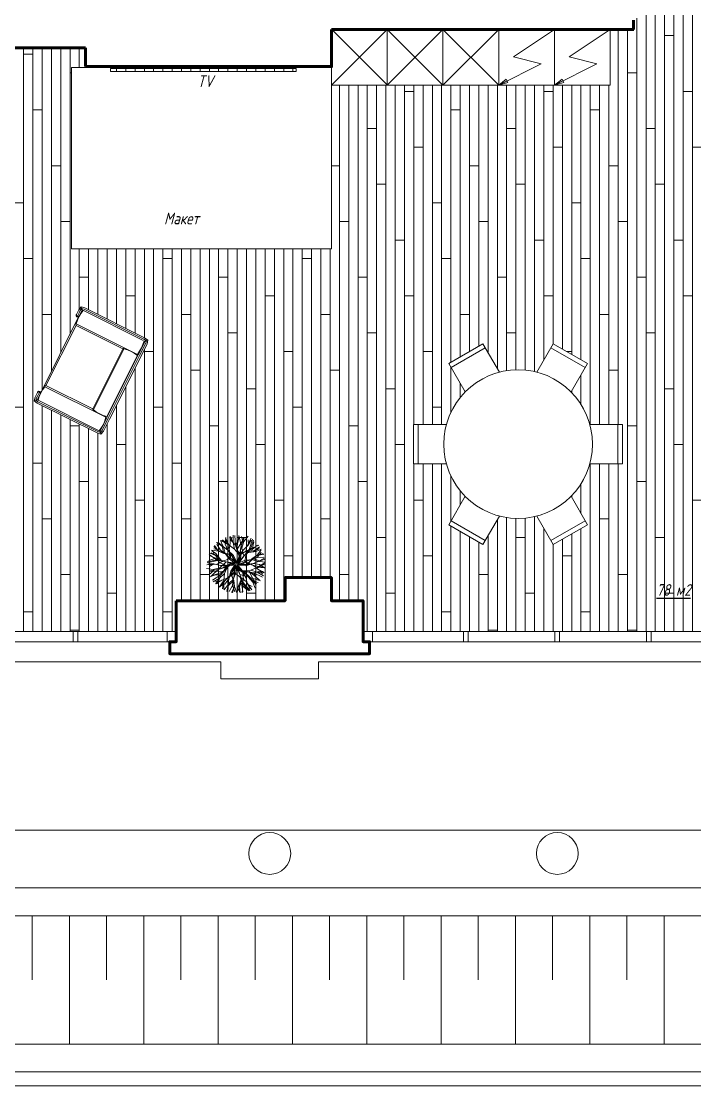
# Model space of a CAD drawing. Header units: millimetres. Extents: x 653176 to 972033, y 753746 to 925850.
# Drawn here: x 730736 to 737984, y 757299 to 768755 of the extents above; entities that cross this region are included whole.
import ezdxf

# ---------------------------------------------------------------- set-up
doc = ezdxf.new("R2010")
doc.units = ezdxf.units.MM
doc.header["$LTSCALE"] = 10
doc.layers.get('0').update_dxf_attribs({"color": 65, "lineweight": 25})
for name, color, linetype, lineweight in [('!_Цоколь', 2, 'Continuous', 30), ('!обводка помещений', 10, 'Continuous', 20), ('wall', 95, 'Continuous', 60), ('Y-DOOR', 3, 'Continuous', 0), ('ГЕНПЛАН', 5, 'Continuous', 20), ('ГЕНПЛАН-озеленение', 74, 'Continuous', 20), ('Текст', 132, 'Continuous', 25)]:
    doc.layers.add(name, color=color, linetype=linetype, lineweight=lineweight)
doc.styles.add('ГОСТ тип А', font='gost_a.shx', dxfattribs={"oblique": 15, "height": 125})

# ---------------------------------------------------------------- blocks, each defined once
blk = doc.blocks.new('дерев')
at = {"layer": 'ГЕНПЛАН-озеленение', "lineweight": 0}
for p, q in [((681427, 200663), (681382, 201799)), ((681714, 201880), (681900, 201045)), ((681851, 201956), (682028, 201326)), ((682169, 201541), (682006, 201821)), ((682028, 201326), (682152, 201896)), ((682306, 201313), (682132, 201947)), ((682169, 201541), (682223, 201835)), ((682434, 201214), (682574, 201916)), ((682522, 200867), (682588, 201852)), ((682732, 201375), (682537, 201913)), ((682555, 201360), (682860, 201814)), ((682942, 201064), (683042, 201790)), ((680686, 200450), (680262, 201063)), ((680596, 200307), (680282, 200896)), ((680845, 200361), (680322, 201144)), ((681009, 200613), (680429, 201271)), ((680797, 200784), (680472, 201097)), ((681101, 201176), (680627, 201521)), ((680797, 200784), (680697, 201213)), ((681435, 200855), (680946, 201500)), ((681022, 201528), (681289, 201192)), ((681427, 200663), (681101, 201176)), ((681190, 201178), (681182, 201644)), ((681895, 200638), (681289, 201192)), ((681705, 201105), (681391, 201693)), ((681574, 201367), (681411, 201690)), ((681782, 200022), (681435, 200855)), ((681435, 200855), (681781, 200184)), ((681900, 201045), (681574, 201367)), ((681705, 201105), (681895, 200638)), ((681781, 200184), (681900, 201045)), ((681800, 200872), (682169, 201541)), ((681900, 201045), (681871, 200333)), ((682028, 201326), (682069, 200744)), ((682069, 200744), (682434, 201214)), ((682522, 200867), (682306, 201313)), ((682434, 201214), (682984, 201772)), ((682592, 200026), (682522, 200867)), ((682522, 200867), (682669, 200085)), ((682667, 200805), (682732, 201375)), ((682667, 200805), (683068, 201339)), ((682942, 201064), (682970, 200598)), ((682970, 200598), (683279, 200994)), ((683482, 200989), (683025, 200654)), ((683044, 201290), (683445, 201732)), ((683065, 200608), (683044, 201290)), ((683065, 200608), (683478, 200954)), ((683068, 201339), (683312, 201709)), ((683279, 200994), (683451, 201572)), ((683279, 200994), (683822, 201243)), ((683478, 200954), (683670, 201500)), ((683478, 200954), (684004, 201183)), ((683743, 201441), (683482, 200989)), ((683717, 200611), (684121, 200963)), ((683755, 200804), (684051, 201171)), ((683768, 200166), (684346, 200871)), ((683812, 200637), (684225, 200982)), ((683919, 200787), (683960, 201115)), ((680299, 200031), (679833, 200103)), ((680308, 199716), (679846, 200057)), ((680415, 200164), (679910, 200349)), ((680232, 200182), (679927, 200053)), ((680845, 200361), (679945, 200509)), ((680485, 200095), (679979, 200268)), ((680596, 200307), (680059, 200533)), ((681150, 200139), (680299, 200031)), ((680975, 200202), (680415, 200164)), ((680834, 200330), (680485, 200095)), ((681072, 200353), (680596, 200307)), ((680686, 200450), (681265, 199954)), ((681339, 200486), (680797, 200784)), ((681456, 199916), (680845, 200361)), ((681265, 199954), (681009, 200613)), ((681681, 200131), (681072, 200353)), ((681265, 199954), (681494, 199438)), ((681681, 200131), (681339, 200486)), ((681339, 200486), (681706, 200191)), ((681456, 199916), (681427, 200663)), ((682106, 199411), (681456, 199916)), ((681456, 199916), (681913, 199647)), ((681824, 199720), (681681, 200131)), ((681706, 200191), (681895, 200638)), ((681895, 200638), (681766, 200166)), ((681766, 200166), (681892, 199797)), ((682122, 199467), (681782, 200022)), ((681893, 200330), (681801, 199764)), ((681871, 200333), (681853, 200035)), ((681853, 200035), (682219, 199500)), ((682069, 200744), (681893, 200330)), ((682182, 199569), (682314, 200216)), ((682219, 199500), (682592, 200026)), ((682223, 199523), (682475, 200371)), ((682314, 200216), (682667, 200805)), ((682391, 200149), (682314, 199549)), ((682728, 200008), (682361, 199526)), ((682644, 200066), (682383, 199804)), ((682496, 200315), (682391, 200149)), ((682475, 200371), (682403, 199905)), ((682403, 199905), (682644, 200066)), ((682475, 200371), (683065, 200608)), ((682667, 200805), (682479, 200357)), ((682479, 200357), (682761, 200485)), ((683025, 200654), (682496, 200315)), ((683206, 200006), (682644, 200066)), ((682669, 200085), (682970, 200598)), ((682970, 200598), (682728, 200008)), ((683077, 199860), (683768, 200166)), ((683151, 199557), (683647, 199974)), ((683924, 200259), (683206, 200006)), ((683206, 200006), (683905, 199898)), ((683423, 200013), (683755, 200804)), ((683565, 200133), (683812, 200637)), ((683629, 199676), (684158, 199996)), ((683647, 199974), (683845, 200408)), ((683746, 200191), (683717, 200611)), ((683768, 200166), (684707, 200227)), ((683845, 200408), (684310, 200760)), ((683845, 200408), (684512, 200386)), ((683905, 199898), (684764, 200071)), ((683924, 200259), (684667, 200320)), ((684158, 199996), (684592, 200121)), ((684158, 199996), (684580, 199868)), ((680233, 199172), (679650, 199298)), ((680179, 199168), (679736, 199195)), ((680308, 199716), (679739, 199610)), ((679753, 199702), (680275, 199702)), ((680372, 199523), (679786, 199384)), ((680480, 199197), (679802, 198920)), ((680372, 199523), (679885, 199869)), ((680842, 199088), (680179, 199168)), ((680814, 199531), (680233, 199172)), ((680275, 199702), (680793, 199474)), ((680814, 199531), (680308, 199716)), ((680842, 199088), (680316, 198859)), ((680870, 199454), (680372, 199523)), ((680480, 199197), (680870, 199454)), ((680793, 199474), (681352, 199185)), ((681314, 199139), (680814, 199531)), ((680842, 199088), (681324, 199149)), ((681529, 199077), (680842, 199088)), ((680860, 198931), (681465, 199450)), ((681554, 199412), (680860, 198931)), ((680870, 199454), (681502, 199539)), ((681465, 199450), (680870, 199454)), ((681324, 199149), (681073, 199329)), ((682174, 199344), (681314, 199139)), ((681314, 199139), (681754, 199310)), ((681352, 199185), (681549, 199177)), ((681494, 199438), (681851, 199343)), ((681754, 199310), (681494, 199438)), ((681502, 199539), (682102, 199462)), ((682155, 199286), (681529, 199077)), ((681549, 199177), (682106, 199411)), ((682196, 199352), (681554, 199412)), ((681801, 199764), (682223, 199523)), ((681913, 199647), (681801, 199764)), ((682102, 199462), (681824, 199720)), ((681851, 199343), (682122, 199467)), ((681892, 199797), (682182, 199569)), ((681915, 198768), (682196, 199352)), ((682273, 199285), (681963, 198713)), ((682103, 198921), (682155, 199286)), ((682177, 198859), (682174, 199344)), ((682221, 199014), (682177, 198859)), ((682287, 199270), (682203, 198901)), ((682330, 199300), (682218, 198483)), ((682218, 198483), (682221, 199014)), ((682517, 199112), (682273, 199285)), ((682521, 198712), (682287, 199270)), ((682314, 199549), (683077, 199860)), ((682811, 198933), (682330, 199300)), ((682982, 199456), (682335, 199407)), ((682335, 199407), (682605, 198821)), ((682773, 199637), (682353, 199392)), ((682353, 199392), (682961, 198750)), ((682383, 199804), (682355, 199507)), ((682355, 199507), (683006, 199524)), ((682361, 199526), (682723, 199638)), ((682756, 199542), (682414, 199404)), ((682414, 199404), (682908, 198966)), ((682613, 198756), (682517, 199112)), ((682961, 198750), (682594, 199045)), ((682594, 199045), (682613, 198756)), ((683077, 199860), (682616, 199597)), ((682616, 199597), (682773, 199637)), ((682723, 199638), (683151, 199557)), ((683138, 199466), (682756, 199542)), ((683217, 199274), (682773, 199637)), ((683231, 199291), (682982, 199456)), ((683006, 199524), (683901, 199408)), ((683077, 199860), (683738, 199511)), ((683483, 199118), (683138, 199466)), ((683901, 199408), (683146, 199444)), ((683146, 199444), (683833, 198910)), ((683151, 199557), (683629, 199676)), ((683629, 199676), (683190, 199505)), ((683190, 199505), (683483, 199118)), ((683487, 198915), (683217, 199274)), ((683833, 198910), (683231, 199291)), ((683483, 199118), (684265, 199366)), ((683982, 199050), (683483, 199118)), ((683733, 199084), (684128, 198429)), ((683738, 199511), (684346, 199536)), ((683738, 199511), (684745, 198982)), ((683833, 198910), (684275, 199031)), ((683901, 199408), (684704, 199509)), ((683982, 199050), (684649, 199027)), ((684690, 199429), (684265, 199366)), ((684275, 199031), (684636, 199011)), ((684303, 199459), (684710, 199233)), ((684346, 199536), (684881, 199775)), ((680605, 198682), (679846, 198879)), ((680418, 198714), (679871, 198751)), ((680605, 198682), (679926, 198452)), ((680316, 198859), (679947, 198421)), ((680860, 198931), (679975, 198496)), ((680582, 198522), (680121, 198054)), ((680710, 198275), (680155, 198097)), ((680453, 198289), (680172, 198188)), ((680253, 197806), (680710, 198275)), ((680453, 198289), (680293, 198008)), ((680388, 197726), (681017, 198303)), ((681218, 198304), (680453, 198289)), ((680860, 198931), (680582, 198522)), ((681194, 198601), (680605, 198682)), ((681585, 198085), (680624, 197478)), ((680710, 198275), (681194, 198601)), ((681064, 198105), (680711, 197538)), ((681017, 198303), (680901, 197861)), ((681017, 198303), (681649, 198635)), ((681823, 198632), (681017, 198303)), ((681064, 198105), (681372, 198503)), ((681194, 198601), (681641, 198655)), ((681372, 198503), (681196, 197701)), ((681585, 198085), (681303, 197546)), ((681372, 198503), (681846, 198627)), ((681854, 198563), (681372, 198503)), ((681963, 198713), (681415, 197996)), ((681415, 197996), (681823, 198632)), ((682218, 198483), (681585, 198085)), ((681641, 198655), (682177, 198859)), ((681649, 198635), (681915, 198768)), ((681918, 198571), (681782, 198097)), ((681782, 198097), (681854, 198563)), ((681782, 198097), (681795, 197479)), ((682280, 198299), (681837, 197748)), ((681846, 198627), (682103, 198921)), ((682203, 198901), (681918, 198571)), ((681918, 198571), (682031, 197933)), ((682218, 198483), (682138, 197732)), ((682140, 197550), (682280, 198299)), ((682178, 198108), (682696, 197424)), ((682280, 198299), (682613, 198756)), ((682910, 198207), (682521, 198712)), ((682605, 198821), (683368, 198460)), ((683368, 198460), (682617, 198724)), ((682617, 198724), (682910, 198207)), ((682903, 198759), (682811, 198933)), ((682961, 198750), (682872, 198120)), ((682872, 198120), (682964, 197589)), ((682872, 198120), (683473, 197797)), ((682932, 198131), (682903, 198759)), ((682908, 198966), (683241, 198366)), ((683328, 197998), (682910, 198207)), ((682910, 198207), (683100, 197741)), ((682948, 198753), (682917, 198445)), ((682993, 197568), (682932, 198131)), ((683241, 198366), (682948, 198753)), ((683241, 198366), (683703, 198025)), ((683241, 198366), (683503, 197752)), ((683368, 198460), (683862, 198424)), ((683368, 198460), (684187, 197911)), ((684012, 198659), (683487, 198915)), ((683487, 198915), (683712, 198363)), ((683712, 198363), (683921, 197608)), ((683712, 198363), (684250, 197891)), ((683778, 198185), (684019, 197694)), ((684649, 198654), (683833, 198910)), ((683862, 198424), (684498, 198258)), ((684646, 198497), (684012, 198659)), ((684012, 198659), (684444, 198266)), ((684128, 198429), (684452, 198431)), ((684128, 198429), (684355, 198236)), ((680901, 197861), (680703, 197558)), ((681258, 197623), (680858, 197383)), ((681038, 197302), (681196, 197701)), ((681415, 197996), (681101, 197250)), ((681303, 197546), (681242, 196964)), ((681795, 197479), (681474, 197178)), ((681837, 197748), (681558, 196917)), ((681795, 197479), (681687, 197041)), ((682138, 197732), (681721, 196888)), ((682140, 197550), (681821, 196876)), ((682309, 197544), (681956, 196977)), ((682031, 197933), (682309, 197544)), ((682138, 197732), (682459, 196879)), ((682170, 197738), (682548, 197554)), ((682210, 197924), (682523, 197459)), ((682309, 197544), (682381, 196966)), ((682523, 197459), (682616, 196928)), ((682548, 197554), (682651, 197028)), ((682600, 197291), (682863, 197092)), ((682696, 197424), (682867, 196985)), ((682964, 197589), (682900, 197019)), ((682964, 197589), (683341, 197150)), ((683254, 197116), (682993, 197568)), ((683100, 197741), (683044, 197147)), ((683100, 197741), (683513, 197304)), ((683328, 197998), (683907, 197549)), ((683473, 197797), (683655, 197228)), ((683503, 197752), (683702, 197355)), ((683703, 198025), (684267, 197925))]:
    blk.add_line(p, q, dxfattribs=at)
blk = doc.blocks.new('*U907')
at = {"color": 0, "linetype": 'ByBlock', "lineweight": -2}
for p, q in [((2.6, 0), (2.6, 0.345)), ((3, 0), (3, 0.345)), ((3.4, 0), (3.4, 0.345)), ((3.8, 0), (3.8, 0.345)), ((4.2, 0), (4.2, 0.345)), ((4.6, 0), (4.6, 0.345)), ((5, 0), (5, 0.345)), ((5.4, 0), (5.4, 0.345)), ((5.8, 0), (5.8, 0.345))]:
    blk.add_line(p, q, dxfattribs=at)
for points in [[(2.8, 0), (2.8, 0.69)], [(3.2, 0), (3.2, 0.69)], [(3.6, 0), (3.6, 0.69)], [(4, 0), (4, 0.69)], [(4.4, 0), (4.4, 0.69)], [(4.8, 0), (4.8, 0.69)], [(5.2, 0), (5.2, 0.69)], [(5.6, 0), (5.6, 0.69)], [(6, 0), (6, 0.69)]]:
    blk.add_lwpolyline(points, dxfattribs=at)
blk = doc.blocks.new('1 и 2 корпус')
at = {"layer": '!_Цоколь', "color": 250, "lineweight": 20, "ltscale": 100}
for points in [[(17661, -650), (17661, -3089), (-1569, -3089, -0.414214), (-3089, -1569), (-3089, 8050)], [(17041, -836), (17041, -2469), (-1569, -2469, -0.414214), (-2469, -1569), (-2469, 8050)]]:
    blk.add_lwpolyline(points, format="xyb", dxfattribs=at)
for centre in [(6186, -2719, -74), (9281, -2719)]:
    blk.add_circle(centre, 225, dxfattribs=at)
at = {"color": 250, "lineweight": 20}
for p, q in [((-1570, -3390), (16914, -3390)), ((-1570, -4770), (16332, -4770))]:
    blk.add_line(p, q, dxfattribs=at)
at = {"layer": 'ГЕНПЛАН', "color": 250, "lineweight": 20}
for p, q in [((-1608, -5069), (16198, -5069)), ((-1608, -5219), (16763, -5219))]:
    blk.add_line(p, q, dxfattribs=at)
at = {"color": 250, "lineweight": 20, "xscale": -1999.999999999995, "yscale": 1999.999999999995, "zscale": 1999.999999999998, "rotation": 179.9999999999992}
blk.add_blockref('*U907', (-1570, -3390), dxfattribs=at)

msp = doc.modelspace()

# ---------------------------------------------------------------- hatches: boundary and pattern name
at = {"layer": 'Y-DOOR', "lineweight": 5}
h = msp.add_hatch(dxfattribs=at)
h.set_pattern_fill('WOODS_BOARD', color=256, scale=100, angle=90, pattern_type=2)
h.set_pattern_definition([(90, (-40, 2e-15), (-100, 6e-15), []), (180, (-40, 2e-15), (-400, -400), [100, -1400]), (180, (-240, 600), (-400, -400), [100, -1400])])
h.paths.add_polyline_path([(732098.5, 765323.1), (732089.7, 765281.9), (732024.4, 765151.3), (731686.2, 764474.3), (731621, 764343.7), (731593.4, 764311.8), (731550.9, 764324.3), (730907.8, 764645.5), (730876.1, 764671.2), (730876.1, 764671.2), (730886.1, 764710.7), (730911.5, 764761.7), (730911.7, 764764.3), (730923, 764774.2), (730922.1, 764772.4), (730934.5, 764771.6), (730934.3, 764771.2), (730937.9, 764767.1), (730945.9, 764758), (731352.8, 765572.6), (731339.1, 765573.6), (731334.8, 765573.9), (731326.3, 765583.8), (731327.2, 765596.1), (731329.2, 765597.9), (731354.6, 765648.8), (731380.3, 765680.5), (731419.9, 765670.6), (732063, 765349.5), (732098.5, 765323.1)], flags=16)
h.paths.add_polyline_path([(730939.8, 764745.8), (730940.1, 764741.6), (730941.3, 764744.5), (730941.7, 764749.5)], flags=0)
h.paths.add_polyline_path([(730930.4, 764763.3), (730912.6, 764727.7), (730900.6, 764703.5), (730891.5, 764676.3), (730915.1, 764660), (731558.2, 764338.8), (731589.4, 764327.5), (731589.4, 764327.5), (731585.4, 764343.2), (731575, 764348.5), (731574.6, 764348), (730917, 764676.4), (730907.8, 764681.7), (730917.2, 764677), (730917, 764676.4), (731574.6, 764348), (731598.9, 764381.2), (731619.1, 764416.5), (731635.1, 764453.8), (731647.1, 764493.1), (730989.5, 764821.5), (730965.2, 764788.3), (730943.8, 764750.9)], flags=0)
h.paths.add_polyline_path([(731357.6, 765578.5), (731357.1, 765578.6), (731355.6, 765575.1)], flags=0)
h.paths.add_polyline_path([(731335.3, 765573.9), (731335.3, 765573.9), (731335.3, 765573.9)], flags=0)
h.paths.add_polyline_path([(731330.5, 765589.9), (731329.9, 765599.3), (731326.9, 765593.3)], flags=0)
h.paths.add_polyline_path([(731390.9, 765648.9), (731357.1, 765581.1), (731347.7, 765573), (731351, 765579.7), (731358.9, 765584.8), (731390.8, 765648.7), (731390.8, 765648.9)], flags=0)
h.paths.add_polyline_path([(731662.2, 764498.7), (731617.4, 764512.3), (731580.1, 764528.3), (731544.9, 764548.5), (731511.7, 764572.8), (731840.2, 765230.4), (731879.5, 765218.5), (731916.8, 765202.4), (731952.1, 765182.3), (731989.8, 765154.7)], flags=0)
h.paths.add_polyline_path([(731828.1, 765230.4), (731504.4, 764582.4), (731001.5, 764833.5), (731325.2, 765481.5)], flags=0)
h.paths.add_polyline_path([(734958.4, 764416.4), (735312.2, 764416.4, -0.1280666), (735513.8, 764765.5), (735336.9, 765071.9), (735705, 765284.4), (735881.8, 764978, -0.1280666), (736285, 764978), (736461.9, 765284.4), (736830, 765071.9), (736653.1, 764765.5, -0.1280666), (736854.7, 764416.4), (737208.4, 764416.4), (737208.4, 763991.4), (736854.7, 763991.4, -0.1280666), (736653.1, 763642.2), (736830, 763335.8), (736461.9, 763123.3), (736285, 763429.7, -0.1280666), (735881.8, 763429.7), (735705, 763123.3), (735336.9, 763335.8), (735513.8, 763642.2, -0.1280666), (735312.2, 763991.4), (734958.4, 763991.4)], flags=16)
h.paths.add_polyline_path([(730918.7, 764765.4), (730910.8, 764760.3), (730913.8, 764766.3)], flags=0)
h.paths.add_polyline_path([(730617.2, 765189.4), (729121.5, 765189.4), (729121.5, 766046.2), (730617.2, 766046.2)], flags=16)
h.paths.add_polyline_path([(731697.1, 768215.8), (731697.1, 768248.2), (733692.8, 768248.2), (733692.8, 768215.8)], flags=16)
h.paths.add_polyline_path([(730378.2, 764536), (730387, 764496.1), (730387.7, 763777.3), (730380, 763733.7), (730380, 763733.7), (730339.2, 763723.2), (730193.2, 763723.1), (729436.4, 763722.6), (729290.4, 763722.4), (729249.5, 763732.9), (729241.8, 763776.4), (729241.1, 764495.3), (729249.9, 764535.1), (729249.9, 764535.1), (729289.7, 764543.9), (729346.7, 764544), (729349.1, 764545), (729363, 764539.3), (729361, 764539.3), (729365.8, 764527.8), (729365.4, 764527.8), (729363.3, 764522.8), (729358.7, 764511.6), (730269.4, 764512.3), (730264.1, 764525), (730262.5, 764529), (730267.5, 764541), (730278.9, 764545.7), (730281.4, 764544.7), (730338.3, 764544.7)], flags=16)
h.paths.add_polyline_path([(729345.1, 764511.5), (729341.5, 764509.4), (729344.7, 764509.6), (729349.2, 764511.5)], flags=0)
h.paths.add_polyline_path([(729356.6, 764527.8), (729316.8, 764527.7), (729289.7, 764527.7), (729261.4, 764523.7), (729257.3, 764495.3), (729258, 763776.4), (729261.8, 763743.5), (729261.8, 763743.5), (729274.1, 763754), (729274.1, 763765.7), (729273.5, 763765.8), (729272.9, 764500.9), (729273.5, 764511.5), (729273.5, 764501), (729272.9, 764500.9), (729273.5, 763765.8), (729314.1, 763759), (729354.6, 763756.7), (729395.2, 763759), (729435.7, 763766), (729435, 764501), (729394.5, 764507.9), (729351.5, 764510.3)], flags=0)
h.paths.add_polyline_path([(730276.8, 764510.6), (730276.6, 764511.1), (730272.8, 764510.8)], flags=0)
h.paths.add_polyline_path([(730262.7, 764528.5), (730262.7, 764528.5), (730262.7, 764528.5)], flags=0)
h.paths.add_polyline_path([(730274.9, 764539.9), (730283, 764544.7), (730276.3, 764544.7)], flags=0)
h.paths.add_polyline_path([(730354.6, 764512.3), (730278.9, 764512.2), (730267.4, 764517), (730274.9, 764517), (730283, 764512.3), (730354.5, 764512.3), (730354.6, 764512.4)], flags=0)
h.paths.add_polyline_path([(730175.6, 764496.2), (730176.1, 763934.1), (729451.8, 763933.5), (729451.2, 764495.6)], flags=0)
h.paths.add_polyline_path([(729447.5, 763755), (729439.6, 763801.1), (729437.3, 763841.6), (729439.5, 763882.2), (729446.4, 763922.7), (730181.5, 763923.3), (730188.4, 763882.7), (730190.7, 763842.2), (730188.5, 763801.7), (730180.7, 763755.5)], flags=0)
h.paths.add_polyline_path([(729345.1, 764544), (729351.8, 764544), (729353.2, 764539.2)], flags=0)
h.paths.add_polyline_path([(728540.9, 765444.1, -0.3377328), (728495.9, 765385.1), (728495.9, 765380.8, -0.3377328), (728540.9, 765321.7), (728540.9, 764975), (728540.9, 764362.9, -0.4142136), (728479.7, 764301.7), (728479.7, 764118.1, -0.4142136), (728418.4, 764056.9), (727592.4, 764056.9, -0.4142136), (727531.2, 764118.1), (727531.2, 764195.2, -0.015524), (727531.5, 764206.6), (727439.2, 764206.6, -0.4142136), (727316.8, 764329), (727316.8, 764975), (727316.8, 765321.7, -0.4142136), (727378, 765382.9, -0.4142136), (727316.8, 765444.1), (727316.8, 765750.2), (727316.8, 766341.8, -0.4142136), (727378, 766403, -0.4142136), (727316.8, 766464.2), (727316.8, 767212.2, -0.4142136), (727439.2, 767334.6), (727531.5, 767334.6, -0.015524), (727531.2, 767346), (727531.2, 767423.1, -0.4142136), (727592.4, 767484.3), (728495.9, 767484.3, -0.4142136), (728557.1, 767423.1), (728557.1, 767306.6, -0.0506799), (728557.1, 767294.2), (728557.1, 766772.4), (728557.1, 766466.4, -0.4142136), (728495.9, 766405.1), (728495.9, 766400.8, -0.3377328), (728540.9, 766341.8), (728540.9, 765750.2)], flags=16)
h.paths.add_polyline_path([(732233.1, 766539.6), (732896.8, 766539.6), (732946.4, 766725), (732282.8, 766725)], flags=24)
h.paths.add_polyline_path([(732558.4, 768017.8), (732823.2, 768017.8), (732872.9, 768203.2), (732608, 768203.2)], flags=24)
edge = h.paths.add_edge_path()
edge.add_line((731424.5, 768467.4), (727474.5, 768467.4))
edge.add_line((727474.5, 768467.4), (727474.5, 768267.6))
edge.add_line((727474.5, 768267.6), (727224.5, 768267.6))
edge.add_line((727224.5, 768267.6), (727224.5, 767817.6))
edge.add_line((727224.5, 767817.6), (726894.5, 767817.6))
edge.add_line((726894.5, 767817.6), (726894.5, 763637.6))
edge.add_line((726894.5, 763637.6), (727224.5, 763637.6))
edge.add_line((727224.5, 763637.6), (727224.5, 762767.6))
edge.add_line((727224.5, 762767.6), (727474.5, 762767.6))
edge.add_line((727474.5, 762767.6), (727474.5, 762517.6))
edge.add_line((727474.5, 762517.6), (728224.5, 762517.6))
edge.add_line((728224.5, 762517.6), (728224.5, 762187.6))
edge.add_line((728224.5, 762187.6), (732404.5, 762187.6))
edge.add_line((732404.5, 762187.6), (732404.5, 762517.6))
edge.add_line((732404.5, 762517.6), (733574.5, 762517.6))
edge.add_line((733574.5, 762517.6), (733574.5, 762767.6))
edge.add_line((733574.5, 762767.6), (734074.5, 762767.6))
edge.add_line((734074.5, 762767.6), (734074.5, 762517.6))
edge.add_line((734074.5, 762517.6), (734414.5, 762517.6))
edge.add_line((734414.5, 762517.6), (734414.5, 762187.6))
edge.add_line((734414.5, 762187.6), (738594.5, 762187.6))
edge.add_line((738594.5, 762187.6), (738594.5, 762517.6))
edge.add_line((738594.5, 762517.6), (739240.9, 762517.6))
edge.add_line((739240.9, 762517.6), (739240.9, 762736.2))
edge.add_line((739240.9, 762736.2), (739234.1, 762737.9))
edge.add_line((739234.1, 762737.9), (739219, 762755.1))
edge.add_line((739219, 762755.1), (739222.5, 762761.6))
edge.add_line((739222.5, 762761.6), (739213.7, 762786.2))
edge.add_line((739213.7, 762786.2), (739210.6, 762815.1))
edge.add_line((739210.6, 762815.1), (739215, 762856.4))
edge.add_line((739215, 762856.4), (739207.2, 762835.5))
edge.add_line((739207.2, 762835.5), (739208.6, 762848))
edge.add_line((739208.6, 762848), (739219, 762875.2))
edge.add_line((739219, 762875.2), (739240.9, 762900))
edge.add_line((739240.9, 762900), (739240.9, 763160.8))
edge.add_line((739240.9, 763160.8), (739231, 763159.5))
edge.add_line((739231, 763159.5), (739231, 763159.5))
edge.add_line((739231, 763159.5), (739216.2, 763157.8))
edge.add_line((739216.2, 763157.8), (739202.9, 763156.4))
edge.add_line((739202.9, 763156.4), (739200.3, 763176.2))
edge.add_line((739200.3, 763176.2), (739207, 763179.9))
edge.add_line((739207, 763179.9), (739231, 763177.4))
edge.add_line((739231, 763177.4), (739231, 763177.3))
edge.add_line((739231, 763177.3), (739240.9, 763175.9))
edge.add_line((739240.9, 763175.9), (739240.9, 763656.1))
edge.add_line((739240.9, 763656.1), (739240.7, 763656.1))
edge.add_line((739240.7, 763656.1), (739240.7, 763850.8))
edge.add_line((739240.7, 763850.8), (739228.7, 763850.8))
edge.add_line((739228.7, 763850.8), (739228.7, 763882.4))
edge.add_line((739228.7, 763882.4), (739230.1, 763956.1))
edge.add_line((739230.1, 763956.1), (739228.7, 763956.1))
edge.add_line((739228.7, 763956.1), (739228.7, 764000.4))
edge.add_line((739228.7, 764000.4), (739230.3, 764000))
edge.add_line((739230.3, 764000), (739215.2, 764017.1))
edge.add_line((739215.2, 764017.1), (739204.8, 764044.4))
edge.add_line((739204.8, 764044.4), (739201.1, 764077.2))
edge.add_line((739201.1, 764077.2), (739204.8, 764110.1))
edge.add_line((739204.8, 764110.1), (739215.2, 764137.3))
edge.add_line((739215.2, 764137.3), (739230.3, 764154.5))
edge.add_line((739230.3, 764154.5), (739240.7, 764157.1))
edge.add_line((739240.7, 764157.1), (739240.7, 764166.6))
edge.add_line((739240.7, 764166.6), (739228.7, 764166.6))
edge.add_line((739228.7, 764166.6), (739228.7, 764198.2))
edge.add_line((739228.7, 764198.2), (739231.6, 764271.8))
edge.add_line((739231.6, 764271.8), (739228.7, 764271.8))
edge.add_line((739228.7, 764271.8), (739228.7, 764303.4))
edge.add_line((739228.7, 764303.4), (739241.1, 764504.4))
edge.add_line((739241.1, 764504.4), (739241.1, 764680.9))
edge.add_line((739241.1, 764680.9), (739230.7, 764683.6))
edge.add_line((739230.7, 764683.6), (739215.6, 764700.7))
edge.add_line((739215.6, 764700.7), (739205.2, 764728))
edge.add_line((739205.2, 764728), (739201.5, 764760.8))
edge.add_line((739201.5, 764760.8), (739205.2, 764793.7))
edge.add_line((739205.2, 764793.7), (739215.6, 764820.9))
edge.add_line((739215.6, 764820.9), (739230.7, 764838.1))
edge.add_line((739230.7, 764838.1), (739241.1, 764840.7))
edge.add_line((739241.1, 764840.7), (739241.1, 765207.2))
edge.add_line((739241.1, 765207.2), (739230.7, 765209.8))
edge.add_line((739230.7, 765209.8), (739215.6, 765226.9))
edge.add_line((739215.6, 765226.9), (739205.2, 765254.2))
edge.add_line((739205.2, 765254.2), (739201.5, 765287))
edge.add_line((739201.5, 765287), (739205.2, 765319.9))
edge.add_line((739205.2, 765319.9), (739215.6, 765347.2))
edge.add_line((739215.6, 765347.2), (739230.7, 765364.3))
edge.add_line((739230.7, 765364.3), (739241.1, 765366.9))
edge.add_line((739241.1, 765366.9), (739241.1, 765499))
edge.add_line((739241.1, 765499), (739227.3, 765519.7))
edge.add_line((739227.3, 765519.7), (739204.7, 765519.7))
edge.add_line((739204.7, 765519.7), (739205.5, 765530.2))
edge.add_line((739205.5, 765530.2), (739231.3, 765530.2))
edge.add_line((739231.3, 765530.2), (739233.1, 765539.2))
edge.add_line((739233.1, 765539.2), (739241.8, 765552.4))
edge.add_line((739241.8, 765552.4), (739241.8, 765680.7))
edge.add_line((739241.8, 765680.7), (739231.5, 765683.3))
edge.add_line((739231.5, 765683.3), (739216.3, 765700.5))
edge.add_line((739216.3, 765700.5), (739205.9, 765727.7))
edge.add_line((739205.9, 765727.7), (739202.3, 765760.6))
edge.add_line((739202.3, 765760.6), (739205.9, 765793.4))
edge.add_line((739205.9, 765793.4), (739216.3, 765820.6))
edge.add_line((739216.3, 765820.6), (739231.5, 765837.8))
edge.add_line((739231.5, 765837.8), (739241.8, 765840.4))
edge.add_line((739241.8, 765840.4), (739241.8, 766097.6))
edge.add_line((739241.8, 766097.6), (739231.5, 766100.3))
edge.add_line((739231.5, 766100.3), (739216.3, 766117.4))
edge.add_line((739216.3, 766117.4), (739205.9, 766144.6))
edge.add_line((739205.9, 766144.6), (739202.3, 766177.5))
edge.add_line((739202.3, 766177.5), (739205.9, 766210.3))
edge.add_line((739205.9, 766210.3), (739216.3, 766237.5))
edge.add_line((739216.3, 766237.5), (739231.5, 766254.7))
edge.add_line((739231.5, 766254.7), (739241.8, 766257.3))
edge.add_line((739241.8, 766257.3), (739241.8, 766397.6))
edge.add_line((739241.8, 766397.6), (739214.5, 766397.6))
edge.add_line((739214.5, 766397.6), (739214.5, 768766.6))
edge.add_line((739214.5, 768766.6), (738414.6, 769228.4))
edge.add_arc((739068.6, 768767.6), 800, 144.83153, 180)
edge.add_arc((737468.6, 768767.6), 800, 360, 395.16847)
edge.add_line((738122.6, 769228.4), (737324.5, 768767.6))
edge.add_line((737324.5, 768767.6), (737324.5, 768667.6))
edge.add_line((737324.5, 768667.6), (737074.5, 768667.6))
edge.add_line((737074.5, 768667.6), (737074.5, 768067.6))
edge.add_line((737074.5, 768067.6), (734074.5, 768067.6))
edge.add_line((734074.5, 768067.6), (734074.5, 766306.4))
edge.add_line((734074.5, 766306.4), (731276.6, 766306.4))
edge.add_line((731276.6, 766306.4), (731276.6, 768256.4))
edge.add_line((731276.6, 768256.4), (734074.5, 768256.4))
edge.add_line((734074.5, 768256.4), (734074.5, 768267.6))
edge.add_line((734074.5, 768267.6), (731424.5, 768267.6))
edge.add_line((731424.5, 768267.6), (731424.5, 768467.4))

# ---------------------------------------------------------------- linework, layer by layer
at = {"layer": '!обводка помещений', "color": 7, "lineweight": 13}
msp.add_line((734074.5, 768067.6), (734078, 768667.6), dxfattribs=at)
at = {"layer": '!обводка помещений', "lineweight": 13}
for p, q in [((734674.5, 768667.6), (734074.5, 768067.6)), ((734078, 768667.6), (734676.2, 768065.9)), ((734674.5, 768067.6), (734674.5, 768667.6)), ((734674.5, 768667.6), (735274.5, 768067.6)), ((735274.5, 768667.6), (734674.5, 768067.6)), ((735274.5, 768067.6), (735274.5, 768667.6)), ((735274.5, 768667.6), (735874.5, 768067.6)), ((735874.5, 768667.6), (735274.5, 768067.6)), ((735874.5, 768067.6), (735874.5, 768667.6)), ((736474.5, 768067.6), (736474.5, 768667.6)), ((737074.5, 768067.6), (737074.5, 768667.6)), ((737074.5, 768067.6), (734074.5, 768067.6)), ((734074.5, 768067.6), (734674.5, 768067.6)), ((731357, 765581), (730941.7, 764749.6)), ((731326.3, 765583.8), (731327.2, 765596.1)), ((731326.3, 765583.8), (731327.2, 765583.3)), ((731334.4, 765574.4), (731326.3, 765583.8)), ((731327.2, 765596.1), (731329.2, 765597.9)), ((731327.2, 765596.1), (731328.1, 765595.7)), ((731327.2, 765583.3), (731330.5, 765589.9)), ((731328.1, 765595.7), (731329.9, 765599.3)), ((731329.9, 765599.3), (731354.6, 765648.8)), ((731329.9, 765599.3), (731330.5, 765589.9)), ((731330.5, 765589.9), (731339.3, 765581.8)), ((731339.3, 765581.8), (731335.3, 765573.9)), ((731339.3, 765581.8), (731357.1, 765617.4)), ((731351, 765579.7), (731339.3, 765581.8)), ((731357.1, 765581.1), (731347.7, 765573)), ((731347.7, 765573), (731357, 765581)), ((731347.7, 765573), (731351, 765579.7)), ((731351, 765579.7), (731358.9, 765584.8)), ((731354.6, 765648.8), (731380.3, 765680.5)), ((731375.8, 765610.3), (731355.6, 765575.1)), ((731390.9, 765648.9), (731357.1, 765581.1)), ((731357.1, 765617.4), (731369.1, 765641.6)), ((731369.1, 765641.6), (731385.4, 765665.1)), ((731400.1, 765643.5), (731375.8, 765610.3)), ((731385.4, 765665.1), (731380.3, 765680.5)), ((731380.3, 765680.5), (731419.9, 765670.6)), ((731385.4, 765665.1), (731389, 765654.3)), ((731412.7, 765656.1), (731385.4, 765665.1)), ((731389, 765654.3), (731390.5, 765649.8)), ((732048.6, 765320.5), (731390.9, 765648.9)), ((732055.8, 765335), (731412.7, 765656.1)), ((731419.9, 765670.6), (732063, 765349.5)), ((731325.2, 765481.5), (731001.5, 764833.5)), ((731323.5, 765489.9), (731323, 765492.8)), ((731325.2, 765481.5), (731323.5, 765489.9)), ((731828.1, 765230.4), (731325.2, 765481.5)), ((731339.5, 765537.8), (731327.6, 765498.4)), ((731327.6, 765498.4), (731985.2, 765170.1)), ((731335.3, 765573.9), (731334.4, 765574.4)), ((731335.3, 765573.9), (731335.2, 765573.9)), ((731340.7, 765573.5), (731335.3, 765573.9)), ((731335.3, 765573.9), (731347.7, 765573)), ((731355.6, 765575.1), (731339.5, 765537.8)), ((732063, 765349.5), (732098.5, 765323.1)), ((731828.1, 765230.4), (731838.4, 765235.4)), ((731995.4, 765165.8), (732067.8, 765310.8)), ((732009.5, 765203.3), (732029.7, 765238.5)), ((732009.9, 765158.5), (732075.1, 765289.1)), ((732089.7, 765281.9), (732024.4, 765151.3)), ((732029.7, 765238.5), (732045.7, 765275.8)), ((732045.7, 765275.8), (732057.7, 765315.1)), ((732083.6, 765316.9), (732055.8, 765335)), ((732068.6, 765310.6), (732073, 765312.4)), ((732073, 765312.4), (732094.2, 765321.3)), ((732075.1, 765289.1), (732083.6, 765316.9)), ((732089.7, 765281.9), (732098.5, 765323.1)), ((732098.5, 765323.1), (732094.2, 765321.3)), ((735705, 765284.4), (735336.9, 765071.9)), ((735730, 765241.1), (735361.9, 765028.6)), ((735881.8, 764978), (735705, 765284.4)), ((736461.9, 765284.4), (736285, 764978)), ((736805, 765028.6), (736436.9, 765241.1)), ((736830, 765071.9), (736461.9, 765284.4)), ((731504.4, 764582.4), (731828.1, 765230.4)), ((731511.7, 764572.8), (731840.2, 765230.4)), ((731985.2, 765158), (731656.8, 764500.4)), ((731657.2, 764488.8), (731995.4, 765165.8)), ((731671.7, 764481.5), (732009.9, 765158.5)), ((732024.4, 765151.3), (731686.2, 764474.3)), ((731840.2, 765230.4), (731879.5, 765218.5)), ((731879.5, 765218.5), (731916.8, 765202.4)), ((731916.8, 765202.4), (731952.1, 765182.3)), ((731952.1, 765182.3), (731985.2, 765158)), ((731985.2, 765170.1), (732009.5, 765203.3)), ((735336.9, 765071.9), (735513.8, 764765.5)), ((736653.1, 764765.5), (736830, 765071.9)), ((730965.2, 764788.3), (730945, 764753)), ((730989.5, 764821.5), (730965.2, 764788.3)), ((731647.1, 764493.1), (730989.5, 764821.5)), ((730991.2, 764828.6), (731001.5, 764833.5)), ((731001.5, 764833.5), (731504.4, 764582.4)), ((730876.1, 764671.2), (730886.1, 764710.7)), ((730876.1, 764671.2), (730880.6, 764672.7)), ((730907.8, 764645.5), (730876.1, 764671.2)), ((730902.3, 764680), (730880.6, 764672.7)), ((730886.1, 764710.7), (730910.8, 764760.3)), ((730891.5, 764676.3), (730900.6, 764703.5)), ((730915.1, 764660), (730891.5, 764676.3)), ((730900.6, 764703.5), (730912.6, 764727.7)), ((730906.9, 764681.5), (730902.3, 764680)), ((730907.8, 764681.7), (730914.5, 764695.1)), ((730917.2, 764677), (730907.8, 764681.7)), ((730910.8, 764760.3), (730918.7, 764765.4)), ((730912.6, 764763.8), (730910.8, 764760.3)), ((730911.7, 764764.3), (730911.5, 764761.7)), ((730921, 764772.5), (730911.7, 764764.3)), ((730911.7, 764764.3), (730912.6, 764763.8)), ((730912.6, 764727.7), (730930.4, 764763.3)), ((730941.7, 764749.5), (730915.1, 764696.2)), ((730928.9, 764715.7), (730917, 764676.4)), ((730917, 764676.4), (731574.6, 764348)), ((730918.7, 764765.4), (730921.9, 764772)), ((730918.7, 764765.4), (730930.4, 764763.3)), ((730921.9, 764772), (730921, 764772.5)), ((730933.4, 764771.6), (730921, 764772.5)), ((730945, 764753), (730928.9, 764715.7)), ((730930.4, 764763.3), (730934.3, 764771.2)), ((730930.4, 764763.3), (730939.2, 764755.1)), ((730934.3, 764771.2), (730933.4, 764771.6)), ((730934.3, 764771.2), (730934.3, 764771.2)), ((730937.9, 764767), (730934.3, 764771.2)), ((730934.3, 764771.2), (730942.5, 764761.8)), ((730942.5, 764761.8), (730939.2, 764755.1)), ((730939.2, 764755.1), (730939.8, 764745.8)), ((730942.5, 764761.8), (730941.7, 764749.5)), ((730941.7, 764749.6), (730942.5, 764761.8)), ((730907.8, 764645.5), (731550.9, 764324.3)), ((731558.2, 764338.8), (730915.1, 764660)), ((731506.7, 764571.2), (731504.4, 764582.4)), ((731544.9, 764548.5), (731511.7, 764572.8)), ((731580.1, 764528.3), (731544.9, 764548.5)), ((731617.4, 764512.3), (731580.1, 764528.3)), ((731657.2, 764488.8), (731584.8, 764343.7)), ((731606.6, 764350.9), (731671.8, 764481.5)), ((731656.8, 764500.4), (731617.4, 764512.3)), ((731619.1, 764416.5), (731635.1, 764453.8)), ((731621, 764343.7), (731686.3, 764474.3)), ((731635.1, 764453.8), (731647.1, 764493.1)), ((731550.9, 764324.3), (731593.4, 764311.8)), ((731589.4, 764327.5), (731558.2, 764338.8)), ((731574.6, 764348), (731598.9, 764381.2)), ((731584.8, 764343.7), (731575, 764348.6)), ((731585.4, 764343.2), (731575, 764348.5)), ((731593.4, 764311.8), (731585.4, 764343.2)), ((731589.4, 764327.5), (731606.6, 764350.9)), ((731593.4, 764311.8), (731621, 764343.7)), ((731598.9, 764381.2), (731619.1, 764416.5)), ((735312.2, 764416.4), (734958.4, 764416.4)), ((734958.4, 764416.4), (734958.4, 763991.4)), ((735008.4, 764416.4), (735008.4, 763991.4)), ((737208.4, 764416.4), (736854.7, 764416.4)), ((737158.4, 763991.4), (737158.4, 764416.4)), ((737208.4, 763991.4), (737208.4, 764416.4)), ((734958.4, 763991.4), (735312.2, 763991.4)), ((736854.7, 763991.4), (737208.4, 763991.4)), ((735513.8, 763642.2), (735336.9, 763335.8)), ((736830, 763335.8), (736653.1, 763642.2)), ((735705, 763123.3), (735881.8, 763429.7)), ((736285, 763429.7), (736461.9, 763123.3)), ((735336.9, 763335.8), (735705, 763123.3)), ((735361.9, 763379.1), (735730, 763166.6)), ((736436.9, 763166.6), (736805, 763379.1)), ((736461.9, 763123.3), (736830, 763335.8))]:
    msp.add_line(p, q, dxfattribs=at)
at = {"layer": '!обводка помещений', "color": 7, "lineweight": 50}
msp.add_line((734074.5, 768267.6), (734074.5, 768267.6), dxfattribs=at)
msp.add_line((734074.5, 768267.6), (734074.5, 768267.6), dxfattribs=at)
at = {"layer": '!обводка помещений', "color": 7}
for p, q in [((732404.5, 762187.6), (732404.5, 762267.6)), ((734414.5, 762187.6), (734414.5, 762267.6)), ((732334.5, 761947.6), (732334.5, 762077.6)), ((734484.5, 761947.6), (734484.5, 762077.6)), ((732334.5, 761947.6), (734484.5, 761947.6))]:
    msp.add_line(p, q, dxfattribs=at)
at = {"layer": '!обводка помещений', "color": 7, "linetype": 'Continuous'}
for p, q in [((732304.5, 762187.6), (732304.5, 762077.6)), ((732304.5, 762187.6), (732304.5, 762077.6)), ((734514.5, 762187.6), (734514.5, 762077.6)), ((734514.5, 762187.6), (734514.5, 762077.6))]:
    msp.add_line(p, q, dxfattribs=at)
at = {"layer": '!обводка помещений', "color": 7, "lineweight": 20}
msp.add_lwpolyline([(726384.6, 772156.6), (726570.5, 772156.6), (726570.5, 769048.6), (726384.5, 769048.6), (726383.5, 767996.6), (726569.5, 767996.6), (726569.5, 763368.5), (726384.5, 763368.5), (726384.5, 762319.5), (726499.5, 762319.5), (726499.5, 761791.6), (726871.5, 761791.6), (726871.5, 761676.6), (727800.5, 761676.6), (727800.5, 761862.6), (732884.5, 761862.6), (732884.5, 761676.6), (733936.5, 761676.6), (733936.5, 761862.6), (738839.5, 761862.6)], dxfattribs=at)
at = {"layer": '!обводка помещений', "lineweight": 13}
for points in [[(736474.5, 768667.6), (736032.3, 768372), (736330, 768295.7), (735874.5, 768067.6)], [(737074.5, 768667.6), (736632.3, 768372), (736930, 768295.7), (736474.5, 768067.6)], [(735874.5, 768067.6), (735956, 768130.6), (735974.2, 768095.3), (735874.5, 768067.6), (735965.1, 768112.9)], [(736474.5, 768067.6), (736556, 768130.6), (736574.2, 768095.3), (736474.5, 768067.6), (736565.1, 768112.9)]]:
    msp.add_lwpolyline(points, dxfattribs=at)
msp.add_lwpolyline([(731276.6, 766306.4), (731276.6, 768256.4), (734074.5, 768256.4), (734074.5, 766306.4)], close=True, dxfattribs=at)
at = {"layer": '!обводка помещений', "color": 7, "lineweight": 20}
msp.add_lwpolyline([(731697.1, 768248.2), (733692.8, 768248.2), (733692.8, 768215.8), (731697.1, 768215.8)], close=True, dxfattribs=at)
at = {"layer": '!обводка помещений', "color": 7}
for points in [[(728224.5, 762077.6), (732404.5, 762077.6), (732404.5, 762187.6), (728224.5, 762187.6)], [(731294.5, 762077.6), (731344.5, 762077.6), (731344.5, 762187.6), (731294.5, 762187.6)], [(734414.5, 762077.6), (738594.5, 762077.6), (738594.5, 762187.6), (734414.5, 762187.6)], [(735494.5, 762187.6), (735544.5, 762187.6), (735544.5, 762077.6), (735494.5, 762077.6)], [(736479.5, 762187.6), (736529.5, 762187.6), (736529.5, 762077.6), (736479.5, 762077.6)], [(737464.5, 762187.6), (737514.5, 762187.6), (737514.5, 762077.6), (737464.5, 762077.6)]]:
    msp.add_lwpolyline(points, close=True, dxfattribs=at)
at = {"layer": '!обводка помещений', "color": 7, "linetype": 'Continuous'}
for points in [[(732404.5, 762187.6), (732404.5, 762077.6), (728224.5, 762077.6), (728224.5, 762187.6)], [(732404.5, 762187.6), (732404.5, 762077.6), (728224.5, 762077.6), (728224.5, 762187.6)], [(738594.5, 762187.6), (738594.5, 762077.6), (734414.5, 762077.6), (734414.5, 762187.6)], [(738594.5, 762187.6), (738594.5, 762077.6), (734414.5, 762077.6), (734414.5, 762187.6)]]:
    msp.add_lwpolyline(points, close=True, dxfattribs=at)
at = {"layer": '!обводка помещений', "lineweight": 13}
msp.add_circle((736083.4, 764203.9), 800, dxfattribs=at)
at = {"layer": 'wall'}
for p, q in [((737324.5, 768767.6), (737324.5, 768667.6)), ((737328, 768667.6), (734074.5, 768667.6)), ((734074.5, 768667.6), (734074.5, 768256.4)), ((731428, 768467.4), (727478, 768467.4)), ((731428, 768467.4), (731428, 768267.6)), ((731428, 768267.6), (734074.5, 768267.6))]:
    msp.add_line(p, q, dxfattribs=at)
msp.add_lwpolyline([(732404.5, 762517.6), (732404.5, 762077.6), (732334.5, 762077.6), (732334.5, 761947.6), (734484.5, 761947.6), (734484.5, 762077.6), (734414.5, 762077.6), (734414.5, 762517.6), (734074.5, 762517.6), (734074.5, 762767.6), (733574.5, 762767.6), (733574.5, 762517.6), (732404.5, 762517.6)], dxfattribs=at)

# ---------------------------------------------------------------- block references
at = {"layer": '!обводка помещений', "color": 0, "linetype": 'Continuous', "lineweight": 20}
msp.add_blockref('1 и 2 корпус', (727224.5, 762517.6), dxfattribs=at)
at = {"layer": 'ГЕНПЛАН-озеленение', "color": 7, "lineweight": 5, "xscale": -0.1232000010914107, "yscale": 0.1232000010914107, "zscale": 0.1232000010914107, "rotation": 15.51727327471539}
msp.add_blockref('дерев', (820615.8, 761724.9), dxfattribs=at)

# ---------------------------------------------------------------- texts
at = {"layer": 'Текст', "ltscale": 150, "char_height": 125, "attachment_point": 4, "style": 'ГОСТ тип А'}
for s, insert in [('TV', (732631.2, 768110.5)), ('Макет', (732272.4, 766632.3)), ('{\\L78 м2}', (737571.8, 762634.4))]:
    msp.add_mtext(s, dxfattribs=dict(at, insert=insert))

doc.saveas('drawing.dxf')
